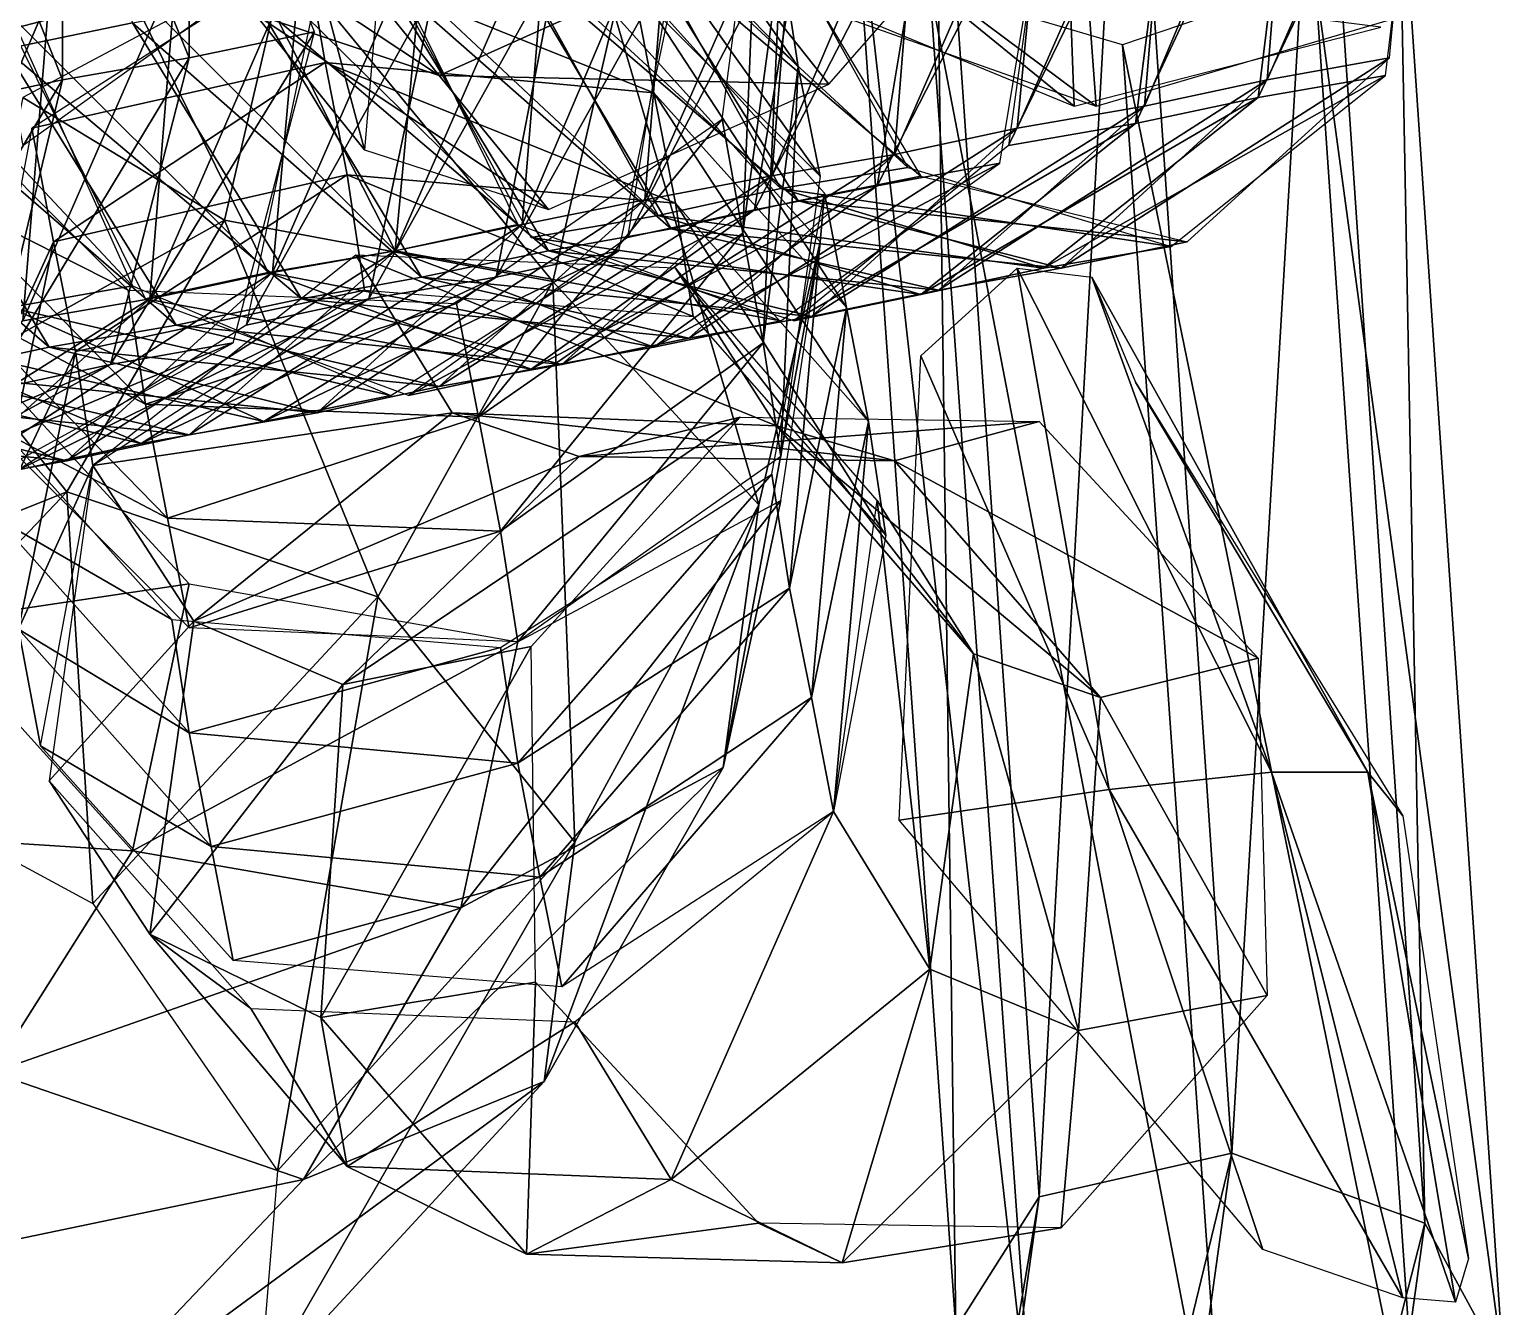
# Model space of a CAD drawing. Extents: x -6.8 to 6.8, y -29 to 29.
# Drawn here: x -1.316 to -0.475, y 25.085 to 25.814 of the extents above; entities that cross this region are included whole.
import ezdxf

# ---------------------------------------------------------------- set-up
doc = ezdxf.new("R2010")
doc.units = 0

msp = doc.modelspace()

# ---------------------------------------------------------------- linework, layer by layer
at = {"layer": 'flower_stems1', "color": 3}
for points in [[(-1.32995, 25.8023, -9.11993), (-1.38494, 25.97705, -9.25244), (-1.31243, 25.9898, -9.15991)], [(-1.25744, 25.81732, -9.02996), (-1.32995, 25.8023, -9.11993), (-1.31243, 25.9898, -9.15991)], [(-1.22497, 25.9873, -9.67492), (-1.29742, 25.97406, -9.76495), (-1.22497, 25.7973, -9.79516)], [(-1.22497, 25.9873, -9.67492), (-1.22497, 25.7973, -9.79516), (-1.15344, 25.81231, -9.70245)], [(-1.00494, 25.97705, -9.48242), (-0.87744, 25.79229, -9.48492), (-0.88745, 25.85729, -9.38995)], [(-1.00494, 25.97705, -9.48242), (-0.99493, 25.91229, -9.57995), (-0.87744, 25.79229, -9.48492)], [(-0.52246, 25.9848, -8.87994), (-0.60992, 25.78479, -8.93243), (-0.53997, 25.7973, -8.83996)], [(-0.52246, 25.9848, -8.87994), (-0.59497, 25.97155, -8.97241), (-0.60992, 25.78479, -8.93243)], [(-1.29742, 25.97406, -9.76495), (-1.36743, 25.96051, -9.85742), (-1.29742, 25.78479, -9.88494)], [(-1.29742, 25.97406, -9.76495), (-1.29742, 25.78479, -9.88494), (-1.22497, 25.7973, -9.79516)], [(-0.59497, 25.97155, -8.97241), (-0.67993, 25.76983, -9.02246), (-0.60992, 25.78479, -8.93243)], [(-0.59497, 25.97155, -8.97241), (-0.66418, 25.95733, -9.06494), (-0.67993, 25.76983, -9.02246)], [(-0.51995, 25.97332, -8.87994), (-0.61492, 25.77484, -8.92742), (-0.54241, 25.78729, -8.83496)], [(-0.51995, 25.97332, -8.87994), (-0.59246, 25.95733, -8.97241), (-0.61492, 25.77484, -8.92742)], [(-1.36743, 25.96051, -9.85742), (-1.36743, 25.76983, -9.97741), (-1.29742, 25.78479, -9.88494)], [(-0.66418, 25.95733, -9.06494), (-0.75244, 25.75732, -9.11492), (-0.67993, 25.76983, -9.02246)], [(-0.66418, 25.95733, -9.06494), (-0.73492, 25.94232, -9.15496), (-0.75244, 25.75732, -9.11492)], [(-0.59246, 25.95733, -8.97241), (-0.68493, 25.75982, -9.01745), (-0.61492, 25.77484, -8.92742)], [(-0.59246, 25.95733, -8.97241), (-0.66143, 25.94482, -9.06518), (-0.68493, 25.75982, -9.01745)], [(-0.66143, 25.94482, -9.06518), (-0.75744, 25.74731, -9.10992), (-0.68493, 25.75982, -9.01745)], [(-0.66143, 25.94482, -9.06518), (-0.73242, 25.9298, -9.15496), (-0.75744, 25.74731, -9.10992)], [(-1.12493, 25.74481, -8.98492), (-1.18743, 25.82232, -9.04644), (-1.17742, 25.94232, -8.89746)], [(-1.12493, 25.74481, -8.98492), (-1.17742, 25.94232, -8.89746), (-1.11492, 25.8648, -8.83746)], [(-0.73492, 25.94232, -9.15496), (-0.82244, 25.7423, -9.20745), (-0.75244, 25.75732, -9.11492)], [(-0.73492, 25.94232, -9.15496), (-0.80743, 25.9298, -9.24743), (-0.82244, 25.7423, -9.20745)], [(-0.80743, 25.9298, -9.24743), (-0.87744, 25.91479, -9.33746), (-0.89245, 25.73004, -9.29919)], [(-0.80743, 25.9298, -9.24743), (-0.89245, 25.73004, -9.29919), (-0.82244, 25.7423, -9.20745)], [(-1.34497, 25.87731, -9.45745), (-1.33245, 25.81231, -9.55517), (-1.18243, 25.91979, -9.60742)], [(-1.33245, 25.81231, -9.55517), (-1.16992, 25.85479, -9.70245), (-1.18243, 25.91979, -9.60742)], [(-0.73742, 25.9223, -9.16241), (-0.9212, 25.8598, -9.27496), (-0.85992, 25.78228, -9.21496)], [(-0.89996, 25.9223, -9.2937), (-0.90917, 25.69732, -9.28491), (-0.92095, 25.76232, -9.18994)], [(-0.89996, 25.9223, -9.2937), (-0.88745, 25.85729, -9.38995), (-0.90917, 25.69732, -9.28491)], [(-0.73242, 25.91979, -9.15496), (-0.83245, 25.7243, -9.19494), (-0.76245, 25.7373, -9.10491)], [(-0.73242, 25.91979, -9.15496), (-0.80242, 25.90484, -9.24743), (-0.83245, 25.7243, -9.19494)], [(-0.99493, 25.91229, -9.57995), (-0.86492, 25.72979, -9.58245), (-0.87744, 25.79229, -9.48492)], [(-0.99493, 25.91229, -9.57995), (-0.98242, 25.84729, -9.67492), (-0.86492, 25.72979, -9.58245)], [(-0.87744, 25.91479, -9.33746), (-0.94995, 25.90234, -9.42993), (-0.96496, 25.7163, -9.38995)], [(-0.87744, 25.91479, -9.33746), (-0.96496, 25.7163, -9.38995), (-0.89245, 25.73004, -9.29919)], [(-0.94995, 25.90234, -9.42993), (-1.01995, 25.88732, -9.52246), (-1.03497, 25.70233, -9.47991)], [(-0.94995, 25.90234, -9.42993), (-1.03497, 25.70233, -9.47991), (-0.96496, 25.7163, -9.38995)], [(-0.80242, 25.90484, -9.24743), (-0.90246, 25.71057, -9.28741), (-0.83245, 25.7243, -9.19494)], [(-0.80242, 25.90484, -9.24743), (-0.87243, 25.89233, -9.33746), (-0.90246, 25.71057, -9.28741)], [(-0.71997, 25.76983, -8.86492), (-0.72247, 25.83734, -8.95245), (-0.88244, 25.90234, -8.89245)], [(-0.71997, 25.76983, -8.86492), (-0.88244, 25.90234, -8.89245), (-0.87744, 25.83483, -8.80645)], [(-1.08245, 25.78729, -9.19995), (-1.25244, 25.89984, -9.10491), (-1.18743, 25.82232, -9.04644)], [(-1.08245, 25.78729, -9.19995), (-1.14495, 25.8648, -9.25994), (-1.25244, 25.89984, -9.10491)], [(-0.81494, 25.7348, -8.61743), (-0.97747, 25.88482, -8.66241), (-0.90472, 25.89733, -8.57244)], [(-0.70745, 25.76983, -8.86492), (-0.71246, 25.83734, -8.95245), (-0.87493, 25.89483, -8.89746)], [(-0.70745, 25.76983, -8.86492), (-0.87493, 25.89483, -8.89746), (-0.86993, 25.82733, -8.81195)], [(-1.01995, 25.88732, -9.52246), (-1.08996, 25.87481, -9.61242), (-1.10742, 25.68731, -9.57244)], [(-1.01995, 25.88732, -9.52246), (-1.10742, 25.68731, -9.57244), (-1.03497, 25.70233, -9.47991)], [(-0.88745, 25.72283, -8.70745), (-1.04742, 25.86981, -8.75494), (-0.97747, 25.88482, -8.66241)], [(-0.81494, 25.7348, -8.61743), (-0.88745, 25.72283, -8.70745), (-0.97747, 25.88482, -8.66241)], [(-0.87243, 25.89233, -9.33746), (-0.94494, 25.87731, -9.42993), (-0.97497, 25.69482, -9.37994)], [(-0.87243, 25.89233, -9.33746), (-0.97497, 25.69482, -9.37994), (-0.90246, 25.71057, -9.28741)], [(-0.80743, 25.72979, -8.62243), (-0.97497, 25.87231, -8.66241), (-0.90197, 25.88732, -8.57244)], [(-1.03747, 25.70233, -8.88494), (-1.19244, 25.85479, -8.93743), (-1.11993, 25.86981, -8.84497)], [(-1.08996, 25.87481, -9.61242), (-1.1607, 25.8598, -9.70495), (-1.17742, 25.6748, -9.66491)], [(-1.08996, 25.87481, -9.61242), (-1.17742, 25.6748, -9.66491), (-1.10742, 25.68731, -9.57244)], [(-0.95745, 25.70733, -8.80041), (-1.11743, 25.85729, -8.84497), (-1.04742, 25.86981, -8.75494)], [(-0.88745, 25.72283, -8.70745), (-0.95745, 25.70733, -8.80041), (-1.04742, 25.86981, -8.75494)], [(-0.87744, 25.71582, -8.71246), (-1.04492, 25.8598, -8.75494), (-0.97497, 25.87231, -8.66241)], [(-0.80743, 25.72979, -8.62243), (-0.87744, 25.71582, -8.71246), (-0.97497, 25.87231, -8.66241)], [(-1.1607, 25.8598, -9.70495), (-1.24743, 25.65979, -9.75494), (-1.17742, 25.6748, -9.66491)], [(-1.1607, 25.8598, -9.70495), (-1.23242, 25.84729, -9.79669), (-1.24743, 25.65979, -9.75494)], [(-0.9212, 25.8598, -9.27496), (-1.14495, 25.8648, -9.25994), (-1.08245, 25.78729, -9.19995)], [(-0.94995, 25.69982, -8.80596), (-1.11492, 25.84478, -8.84497), (-1.04492, 25.8598, -8.75494)], [(-0.85992, 25.78228, -9.21496), (-0.9212, 25.8598, -9.27496), (-1.08245, 25.78729, -9.19995)], [(-0.94244, 25.8648, -9.42993), (-1.01495, 25.85229, -9.51995), (-1.04992, 25.6723, -9.46496)], [(-0.94244, 25.8648, -9.42993), (-1.04992, 25.6723, -9.46496), (-0.97991, 25.68731, -9.37243)], [(-0.87744, 25.71582, -8.71246), (-0.94995, 25.69982, -8.80596), (-1.04492, 25.8598, -8.75494)], [(-1.33245, 25.81231, -9.55517), (-1.31994, 25.74731, -9.64996), (-1.16992, 25.85479, -9.70245)], [(-1.31994, 25.77484, -9.61492), (-1.20495, 25.70483, -9.89996), (-1.16992, 25.85479, -9.70245)], [(-1.31494, 25.75732, -9.65496), (-1.14746, 25.79479, -9.80194), (-1.1582, 25.85729, -9.70495)], [(-1.10742, 25.68731, -8.97741), (-1.26245, 25.84234, -9.02996), (-1.19244, 25.85479, -8.93743)], [(-1.16992, 25.85479, -9.70245), (-1.20495, 25.70483, -9.89996), (-1.01745, 25.66979, -9.90747)], [(-1.03747, 25.70233, -8.88494), (-1.10742, 25.68731, -8.97741), (-1.19244, 25.85479, -8.93743)], [(-1.16992, 25.85479, -9.70245), (-1.01745, 25.66979, -9.90747), (-0.98242, 25.82232, -9.70996)], [(-1.1582, 25.85729, -9.70495), (-0.95996, 25.77734, -9.76745), (-0.97247, 25.84234, -9.66992)], [(-1.1582, 25.85729, -9.70495), (-1.14746, 25.79479, -9.80194), (-0.95996, 25.77734, -9.76745)], [(-1.01495, 25.85229, -9.51995), (-1.08496, 25.83734, -9.61242), (-1.12243, 25.65979, -9.55718)], [(-1.01495, 25.85229, -9.51995), (-1.12243, 25.65979, -9.55718), (-1.04992, 25.6723, -9.46496)], [(-0.95745, 25.70733, -8.80041), (-1.02996, 25.69482, -8.88995), (-1.11743, 25.85729, -8.84497)], [(-0.88745, 25.85729, -9.38995), (-0.89746, 25.63482, -9.38244), (-0.90917, 25.69732, -9.28491)], [(-0.88745, 25.85729, -9.38995), (-0.87744, 25.79229, -9.48492), (-0.89746, 25.63482, -9.38244)], [(-1.17993, 25.6748, -9.06744), (-1.33245, 25.82733, -9.11993), (-1.26245, 25.84234, -9.02996)], [(-1.23242, 25.84729, -9.79669), (-1.31994, 25.64733, -9.84741), (-1.24743, 25.65979, -9.75494)], [(-1.23242, 25.84729, -9.79669), (-1.30493, 25.83233, -9.88745), (-1.31994, 25.64733, -9.84741)], [(-1.10742, 25.68731, -8.97741), (-1.17993, 25.6748, -9.06744), (-1.26245, 25.84234, -9.02996)], [(-1.01995, 25.68731, -8.89746), (-1.18743, 25.82983, -8.93743), (-1.11492, 25.84478, -8.84497)], [(-0.94995, 25.69982, -8.80596), (-1.01995, 25.68731, -8.89746), (-1.11492, 25.84478, -8.84497)], [(-0.97247, 25.84234, -9.66992), (-0.95996, 25.77734, -9.76745), (-0.84997, 25.65484, -9.67242)], [(-0.97247, 25.84234, -9.66992), (-0.84997, 25.65484, -9.67242), (-0.86242, 25.72009, -9.57495)], [(-1.25744, 25.66729, -9.15496), (-1.40496, 25.82482, -9.21246), (-1.33496, 25.83984, -9.11993)], [(-1.08496, 25.83734, -9.61242), (-1.15447, 25.82482, -9.70245), (-1.19244, 25.64483, -9.64746)], [(-1.08496, 25.83734, -9.61242), (-1.19244, 25.64483, -9.64746), (-1.12243, 25.65979, -9.55718)], [(-0.54492, 25.81481, -8.83996), (-0.72247, 25.83734, -8.95245), (-0.71997, 25.76983, -8.86492)], [(-0.53747, 25.81982, -8.83496), (-0.71246, 25.83734, -8.95245), (-0.70745, 25.76983, -8.86492)], [(-1.30493, 25.83233, -9.88745), (-1.38995, 25.63232, -9.93743), (-1.31994, 25.64733, -9.84741)], [(-1.30493, 25.83233, -9.88745), (-1.37493, 25.81982, -9.97741), (-1.38995, 25.63232, -9.93743)], [(-1.17993, 25.6748, -9.06744), (-1.24993, 25.65979, -9.15991), (-1.33245, 25.82733, -9.11993)], [(-1.09246, 25.6723, -8.98742), (-1.25744, 25.81732, -9.02996), (-1.18743, 25.82983, -8.93743)], [(-1.01995, 25.68731, -8.89746), (-1.09246, 25.6723, -8.98742), (-1.18743, 25.82983, -8.93743)], [(-1.25744, 25.66729, -9.15496), (-1.32745, 25.65484, -9.24743), (-1.40496, 25.82482, -9.21246)], [(-1.16094, 25.65979, -9.07995), (-1.32995, 25.8023, -9.11993), (-1.25744, 25.81732, -9.02996)], [(-1.09246, 25.6723, -8.98742), (-1.16094, 25.65979, -9.07995), (-1.25744, 25.81732, -9.02996)], [(-1.01995, 25.71081, -9.13995), (-1.18743, 25.82232, -9.04644), (-1.12493, 25.74481, -8.98492)], [(-1.01995, 25.71081, -9.13995), (-1.08245, 25.78729, -9.19995), (-1.18743, 25.82232, -9.04644)], [(-0.98242, 25.82232, -9.70996), (-1.01745, 25.66979, -9.90747), (-0.89996, 25.54229, -9.82745)], [(-0.98242, 25.82232, -9.70996), (-0.89996, 25.54229, -9.82745), (-0.86492, 25.69232, -9.63244)], [(-1.15344, 25.81231, -9.70245), (-1.22497, 25.7973, -9.79516), (-1.26995, 25.62231, -9.73242)], [(-1.15344, 25.81231, -9.70245), (-1.26995, 25.62231, -9.73242), (-1.19995, 25.63482, -9.64245)], [(-1.23242, 25.64483, -9.16992), (-1.39996, 25.78979, -9.21246), (-1.32995, 25.8023, -9.11993)], [(-1.16094, 25.65979, -9.07995), (-1.23242, 25.64483, -9.16992), (-1.32995, 25.8023, -9.11993)], [(-1.22497, 25.7973, -9.79516), (-1.33996, 25.60729, -9.82495), (-1.26995, 25.62231, -9.73242)], [(-1.22497, 25.7973, -9.79516), (-1.29742, 25.78479, -9.88494), (-1.33996, 25.60729, -9.82495)], [(-1.31494, 25.75732, -9.65496), (-1.30242, 25.69232, -9.75244), (-1.14746, 25.79479, -9.80194)], [(-1.30242, 25.69232, -9.75244), (-1.13494, 25.73059, -9.89746), (-1.14746, 25.79479, -9.80194)], [(-1.14746, 25.79479, -9.80194), (-0.94744, 25.71453, -9.86492), (-0.95996, 25.77734, -9.76745)], [(-1.14746, 25.79479, -9.80194), (-1.13494, 25.73059, -9.89746), (-0.94744, 25.71453, -9.86492)], [(-0.87744, 25.79229, -9.48492), (-0.88745, 25.56982, -9.47741), (-0.89746, 25.63482, -9.38244)], [(-0.87744, 25.79229, -9.48492), (-0.86492, 25.72979, -9.58245), (-0.88745, 25.56982, -9.47741)], [(-0.53997, 25.7973, -8.83996), (-0.60992, 25.78479, -8.93243), (-0.72747, 25.6773, -8.82495)], [(-0.53997, 25.7973, -8.83996), (-0.72747, 25.6773, -8.82495), (-0.65545, 25.69232, -8.73242)], [(-1.30493, 25.63232, -9.26245), (-1.46997, 25.77484, -9.30444), (-1.39996, 25.78979, -9.21246)], [(-1.29742, 25.78479, -9.88494), (-1.41094, 25.59478, -9.91491), (-1.33996, 25.60729, -9.82495)], [(-1.29742, 25.78479, -9.88494), (-1.36743, 25.76983, -9.97741), (-1.41094, 25.59478, -9.91491)], [(-1.23242, 25.64483, -9.16992), (-1.30493, 25.63232, -9.26245), (-1.39996, 25.78979, -9.21246)], [(-0.85992, 25.78228, -9.21496), (-1.08245, 25.78729, -9.19995), (-1.01995, 25.71081, -9.13995)], [(-0.60992, 25.78479, -8.93243), (-0.79742, 25.66479, -8.91741), (-0.72747, 25.6773, -8.82495)], [(-0.60992, 25.78479, -8.93243), (-0.67993, 25.76983, -9.02246), (-0.79742, 25.66479, -8.91741)], [(-0.54241, 25.78729, -8.83496), (-0.61492, 25.77484, -8.92742), (-0.73742, 25.6773, -8.81744)], [(-0.54241, 25.78729, -8.83496), (-0.73742, 25.6773, -8.81744), (-0.66467, 25.68981, -8.72491)], [(-1.25994, 25.66479, -9.16491), (-1.36743, 25.71929, -9.35491), (-1.37744, 25.78228, -9.25744)], [(-0.95996, 25.77734, -9.76745), (-0.83746, 25.58984, -9.76745), (-0.84997, 25.65484, -9.67242)], [(-0.95996, 25.77734, -9.76745), (-0.94744, 25.71453, -9.86492), (-0.83746, 25.58984, -9.76745)], [(-1.30493, 25.63232, -9.26245), (-1.37493, 25.6173, -9.35491), (-1.46997, 25.77484, -9.30444)], [(-1.31994, 25.77484, -9.61492), (-1.35247, 25.62231, -9.81268), (-1.20495, 25.70483, -9.89996)], [(-0.67993, 25.76983, -9.02246), (-0.86993, 25.64984, -9.00744), (-0.79742, 25.66479, -8.91741)], [(-0.67993, 25.76983, -9.02246), (-0.75244, 25.75732, -9.11492), (-0.86993, 25.64984, -9.00744)], [(-0.61492, 25.77484, -8.92742), (-0.80743, 25.66229, -8.90991), (-0.73742, 25.6773, -8.81744)], [(-0.61492, 25.77484, -8.92742), (-0.68493, 25.75982, -9.01745), (-0.80743, 25.66229, -8.90991)], [(-0.92095, 25.76232, -9.18994), (-1.05993, 25.59234, -9.23242), (-1.07244, 25.65728, -9.13494)], [(-0.92095, 25.76232, -9.18994), (-0.90917, 25.69732, -9.28491), (-1.05993, 25.59234, -9.23242)], [(-0.68493, 25.75982, -9.01745), (-0.87994, 25.64733, -8.99993), (-0.80743, 25.66229, -8.90991)], [(-0.68493, 25.75982, -9.01745), (-0.75744, 25.74731, -9.10992), (-0.87994, 25.64733, -8.99993)], [(-1.34497, 25.59979, -9.55493), (-1.30242, 25.69232, -9.75244), (-1.31494, 25.75732, -9.65496)], [(-0.75244, 25.75732, -9.11492), (-0.93994, 25.63732, -9.09991), (-0.86993, 25.64984, -9.00744)], [(-0.75244, 25.75732, -9.11492), (-0.82244, 25.7423, -9.20745), (-0.93994, 25.63732, -9.09991)], [(-0.82244, 25.7423, -9.20745), (-1.01245, 25.62231, -9.18994), (-0.93994, 25.63732, -9.09991)], [(-0.82244, 25.7423, -9.20745), (-0.89245, 25.73004, -9.29919), (-1.01245, 25.62231, -9.18994)], [(-0.76245, 25.7373, -9.10491), (-0.95996, 25.63232, -9.08496), (-0.88745, 25.64733, -8.99243)], [(-0.76245, 25.7373, -9.10491), (-0.83245, 25.7243, -9.19494), (-0.95996, 25.63232, -9.08496)], [(-0.66467, 25.68981, -8.72491), (-0.88745, 25.72283, -8.70745), (-0.81494, 25.7348, -8.61743)], [(-1.30242, 25.69232, -9.75244), (-1.28997, 25.62982, -9.84991), (-1.13494, 25.73059, -9.89746)], [(-1.28997, 25.62982, -9.84991), (-1.12493, 25.66479, -9.99243), (-1.13494, 25.73059, -9.89746)], [(-1.13494, 25.73059, -9.89746), (-0.93743, 25.64984, -9.95996), (-0.94744, 25.71453, -9.86492)], [(-1.13494, 25.73059, -9.89746), (-1.12493, 25.66479, -9.99243), (-0.93743, 25.64984, -9.95996)], [(-0.89245, 25.73004, -9.29919), (-0.96496, 25.7163, -9.38995), (-1.08245, 25.6098, -9.28247)], [(-0.89245, 25.73004, -9.29919), (-1.08245, 25.6098, -9.28247), (-1.01245, 25.62231, -9.18994)], [(-0.65545, 25.69232, -8.73242), (-0.87744, 25.71582, -8.71246), (-0.80743, 25.72979, -8.62243)], [(-1.24993, 25.59979, -9.25994), (-1.35491, 25.65484, -9.44995), (-1.36743, 25.71929, -9.35491)], [(-1.25994, 25.66479, -9.16491), (-1.24993, 25.59979, -9.25994), (-1.36743, 25.71929, -9.35491)], [(-0.96496, 25.7163, -9.38995), (-1.03497, 25.70233, -9.47991), (-1.15197, 25.59478, -9.37493)], [(-0.96496, 25.7163, -9.38995), (-1.15197, 25.59478, -9.37493), (-1.08245, 25.6098, -9.28247)], [(-0.83245, 25.7243, -9.19494), (-1.02996, 25.61981, -9.17492), (-0.95996, 25.63232, -9.08496)], [(-0.83245, 25.7243, -9.19494), (-0.90246, 25.71057, -9.28741), (-1.02996, 25.61981, -9.17492)], [(-0.73742, 25.6773, -8.81744), (-0.95745, 25.70733, -8.80041), (-0.88745, 25.72283, -8.70745)], [(-0.86242, 25.72009, -9.57495), (-0.88244, 25.49481, -9.56994), (-0.89245, 25.55981, -9.47241)], [(-0.66467, 25.68981, -8.72491), (-0.73742, 25.6773, -8.81744), (-0.88745, 25.72283, -8.70745)], [(-0.86242, 25.72009, -9.57495), (-0.84997, 25.65484, -9.67242), (-0.88244, 25.49481, -9.56994)], [(-0.90246, 25.71057, -9.28741), (-1.09997, 25.60479, -9.26745), (-1.02996, 25.61981, -9.17492)], [(-0.90246, 25.71057, -9.28741), (-0.97497, 25.69482, -9.37994), (-1.09997, 25.60479, -9.26745)], [(-0.72747, 25.6773, -8.82495), (-0.94995, 25.69982, -8.80596), (-0.87744, 25.71582, -8.71246)], [(-0.94744, 25.71453, -9.86492), (-0.82745, 25.52484, -9.86492), (-0.83746, 25.58984, -9.76745)], [(-0.94744, 25.71453, -9.86492), (-0.93743, 25.64984, -9.95996), (-0.82745, 25.52484, -9.86492)], [(-0.65545, 25.69232, -8.73242), (-0.72747, 25.6773, -8.82495), (-0.87744, 25.71582, -8.71246)], [(-1.35247, 25.62231, -9.81268), (-1.29492, 25.5498, -10.07495), (-1.20495, 25.70483, -9.89996)], [(-1.20495, 25.70483, -9.89996), (-1.29492, 25.5498, -10.07495), (-1.11743, 25.4898, -10.11242)], [(-1.03497, 25.70233, -9.47991), (-1.22497, 25.58233, -9.46496), (-1.15197, 25.59478, -9.37493)], [(-1.03497, 25.70233, -9.47991), (-1.10742, 25.68731, -9.57244), (-1.22497, 25.58233, -9.46496)], [(-1.20495, 25.70483, -9.89996), (-1.11743, 25.4898, -10.11242), (-1.01745, 25.66979, -9.90747)], [(-0.88745, 25.64733, -8.99243), (-1.10742, 25.68731, -8.97741), (-1.03747, 25.70233, -8.88494)], [(-0.80743, 25.66229, -8.90991), (-1.02996, 25.69482, -8.88995), (-0.95745, 25.70733, -8.80041)], [(-0.79742, 25.66479, -8.91741), (-1.01995, 25.68731, -8.89746), (-0.94995, 25.69982, -8.80596)], [(-0.73742, 25.6773, -8.81744), (-0.80743, 25.66229, -8.90991), (-0.95745, 25.70733, -8.80041)], [(-0.72747, 25.6773, -8.82495), (-0.79742, 25.66479, -8.91741), (-0.94995, 25.69982, -8.80596)], [(-1.34497, 25.59979, -9.55493), (-1.33496, 25.53479, -9.64996), (-1.30242, 25.69232, -9.75244)], [(-1.33496, 25.53479, -9.64996), (-1.28997, 25.62982, -9.84991), (-1.30242, 25.69232, -9.75244)], [(-0.90917, 25.69732, -9.28491), (-1.04742, 25.52734, -9.32745), (-1.05993, 25.59234, -9.23242)], [(-0.90917, 25.69732, -9.28491), (-0.89746, 25.63482, -9.38244), (-1.04742, 25.52734, -9.32745)], [(-0.80743, 25.66229, -8.90991), (-0.87994, 25.64733, -8.99993), (-1.02996, 25.69482, -8.88995)], [(-0.86492, 25.69232, -9.63244), (-0.89996, 25.54229, -9.82745), (-0.92022, 25.39233, -9.70996)], [(-0.86492, 25.69232, -9.63244), (-0.92022, 25.39233, -9.70996), (-0.88745, 25.54479, -9.51245)], [(-1.10742, 25.68731, -9.57244), (-1.29492, 25.56732, -9.55792), (-1.22497, 25.58233, -9.46496)], [(-1.10742, 25.68731, -9.57244), (-1.17742, 25.6748, -9.66491), (-1.29492, 25.56732, -9.55792)], [(-1.27996, 25.56481, -9.94494), (-1.07495, 25.59478, -10.18243), (-1.12994, 25.68481, -9.95495)], [(-0.97991, 25.68731, -9.37243), (-1.04992, 25.6723, -9.46496), (-1.18243, 25.58984, -9.34991)], [(-0.97991, 25.68731, -9.37243), (-1.18243, 25.58984, -9.34991), (-1.10992, 25.60479, -9.25994)], [(-0.95996, 25.63232, -9.08496), (-1.17993, 25.6748, -9.06744), (-1.10742, 25.68731, -8.97741)], [(-1.12994, 25.68481, -9.95495), (-0.88995, 25.58734, -10.13244), (-0.94744, 25.6773, -9.90747)], [(-1.12994, 25.68481, -9.95495), (-1.07495, 25.59478, -10.18243), (-0.88995, 25.58734, -10.13244)], [(-0.88745, 25.64733, -8.99243), (-0.95996, 25.63232, -9.08496), (-1.10742, 25.68731, -8.97741)], [(-0.86993, 25.64984, -9.00744), (-1.09246, 25.6723, -8.98742), (-1.01995, 25.68731, -8.89746)], [(-0.79742, 25.66479, -8.91741), (-0.86993, 25.64984, -9.00744), (-1.01995, 25.68731, -8.89746)], [(-1.17742, 25.6748, -9.66491), (-1.24743, 25.65979, -9.75494), (-1.36492, 25.5548, -9.64746)], [(-1.17742, 25.6748, -9.66491), (-1.36492, 25.5548, -9.64746), (-1.29492, 25.56732, -9.55792)], [(-1.02996, 25.61981, -9.17492), (-1.24993, 25.65979, -9.15991), (-1.17993, 25.6748, -9.06744)], [(-0.95996, 25.63232, -9.08496), (-1.02996, 25.61981, -9.17492), (-1.17993, 25.6748, -9.06744)], [(-0.94744, 25.6773, -9.90747), (-0.77746, 25.45733, -10.05395), (-0.83245, 25.54479, -9.82745)], [(-0.94744, 25.6773, -9.90747), (-0.88995, 25.58734, -10.13244), (-0.77746, 25.45733, -10.05395)], [(-1.10992, 25.60479, -9.25994), (-1.32745, 25.65484, -9.24743), (-1.25744, 25.66729, -9.15496)], [(-1.04992, 25.6723, -9.46496), (-1.12243, 25.65979, -9.55718), (-1.25244, 25.57733, -9.44244)], [(-1.04992, 25.6723, -9.46496), (-1.25244, 25.57733, -9.44244), (-1.18243, 25.58984, -9.34991)], [(-0.93994, 25.63732, -9.09991), (-1.16094, 25.65979, -9.07995), (-1.09246, 25.6723, -8.98742)], [(-1.01745, 25.66979, -9.90747), (-1.11743, 25.4898, -10.11242), (-1.00494, 25.34979, -10.04846)], [(-0.86993, 25.64984, -9.00744), (-0.93994, 25.63732, -9.09991), (-1.09246, 25.6723, -8.98742)], [(-1.01745, 25.66979, -9.90747), (-1.00494, 25.34979, -10.04846), (-0.89996, 25.54229, -9.82745)], [(-1.24743, 25.65979, -9.75494), (-1.43743, 25.53979, -9.73992), (-1.36492, 25.5548, -9.64746)], [(-1.24743, 25.65979, -9.75494), (-1.31994, 25.64733, -9.84741), (-1.43743, 25.53979, -9.73992)], [(-1.12243, 25.65979, -9.55718), (-1.19244, 25.64483, -9.64746), (-1.32244, 25.56231, -9.53491)], [(-1.12243, 25.65979, -9.55718), (-1.32244, 25.56231, -9.53491), (-1.25244, 25.57733, -9.44244)], [(-1.28997, 25.62982, -9.84991), (-1.27996, 25.56481, -9.94494), (-1.12493, 25.66479, -9.99243)], [(-1.07244, 25.65728, -9.13494), (-1.24993, 25.59979, -9.25994), (-1.25994, 25.66479, -9.16491)], [(-1.02996, 25.61981, -9.17492), (-1.09997, 25.60479, -9.26745), (-1.24993, 25.65979, -9.15991)], [(-1.07244, 25.65728, -9.13494), (-1.05993, 25.59234, -9.23242), (-1.24993, 25.59979, -9.25994)], [(-1.01245, 25.62231, -9.18994), (-1.23242, 25.64483, -9.16992), (-1.16094, 25.65979, -9.07995)], [(-0.93994, 25.63732, -9.09991), (-1.01245, 25.62231, -9.18994), (-1.16094, 25.65979, -9.07995)], [(-1.18243, 25.58984, -9.34991), (-1.39996, 25.63983, -9.33746), (-1.32745, 25.65484, -9.24743)], [(-1.24993, 25.59979, -9.25994), (-1.23742, 25.53479, -9.35742), (-1.35491, 25.65484, -9.44995)], [(-1.23742, 25.53479, -9.35742), (-1.34246, 25.58984, -9.54791), (-1.35491, 25.65484, -9.44995)], [(-1.10992, 25.60479, -9.25994), (-1.18243, 25.58984, -9.34991), (-1.32745, 25.65484, -9.24743)], [(-0.84997, 25.65484, -9.67242), (-0.86993, 25.43231, -9.66491), (-0.88244, 25.49481, -9.56994)], [(-0.84997, 25.65484, -9.67242), (-0.83746, 25.58984, -9.76745), (-0.86993, 25.43231, -9.66491)], [(-1.08245, 25.6098, -9.28247), (-1.30493, 25.63232, -9.26245), (-1.23242, 25.64483, -9.16992)], [(-1.01245, 25.62231, -9.18994), (-1.08245, 25.6098, -9.28247), (-1.23242, 25.64483, -9.16992)], [(-1.25244, 25.57733, -9.44244), (-1.46997, 25.62731, -9.42993), (-1.39996, 25.63983, -9.33746)], [(-1.19995, 25.63482, -9.64245), (-1.26995, 25.62231, -9.73242), (-1.40295, 25.5498, -9.61743)], [(-1.19995, 25.63482, -9.64245), (-1.40295, 25.5498, -9.61743), (-1.33245, 25.56231, -9.52746)], [(-1.18243, 25.58984, -9.34991), (-1.25244, 25.57733, -9.44244), (-1.39996, 25.63983, -9.33746)], [(-1.15197, 25.59478, -9.37493), (-1.37493, 25.6173, -9.35491), (-1.30493, 25.63232, -9.26245)], [(-1.08245, 25.6098, -9.28247), (-1.15197, 25.59478, -9.37493), (-1.30493, 25.63232, -9.26245)], [(-0.89746, 25.63482, -9.38244), (-1.03747, 25.46405, -9.42492), (-1.04742, 25.52734, -9.32745)], [(-0.89746, 25.63482, -9.38244), (-0.88745, 25.56982, -9.47741), (-1.03747, 25.46405, -9.42492)], [(-1.25244, 25.57733, -9.44244), (-1.32244, 25.56231, -9.53491), (-1.46997, 25.62731, -9.42993)], [(-1.22497, 25.49731, -9.41741), (-1.37493, 25.47503, -9.69244), (-1.34246, 25.62481, -9.49743)], [(-1.33496, 25.53479, -9.64996), (-1.32244, 25.47131, -9.74743), (-1.28997, 25.62982, -9.84991)], [(-1.32244, 25.47131, -9.74743), (-1.27996, 25.56481, -9.94494), (-1.28997, 25.62982, -9.84991)], [(-1.26995, 25.62231, -9.73242), (-1.47497, 25.53479, -9.70996), (-1.40295, 25.5498, -9.61743)], [(-1.26995, 25.62231, -9.73242), (-1.33996, 25.60729, -9.82495), (-1.47497, 25.53479, -9.70996)], [(-1.22497, 25.58233, -9.46496), (-1.44494, 25.60479, -9.44494), (-1.37493, 25.6173, -9.35491)], [(-1.35247, 25.62231, -9.81268), (-1.43243, 25.49481, -9.95245), (-1.29492, 25.5498, -10.07495)], [(-1.15197, 25.59478, -9.37493), (-1.22497, 25.58233, -9.46496), (-1.37493, 25.6173, -9.35491)], [(-1.29492, 25.56732, -9.55792), (-1.51745, 25.58984, -9.53741), (-1.44494, 25.60479, -9.44494)], [(-1.22497, 25.58233, -9.46496), (-1.29492, 25.56732, -9.55792), (-1.44494, 25.60479, -9.44494)], [(-1.23492, 25.4768, -9.45745), (-1.33496, 25.53479, -9.64996), (-1.34497, 25.59979, -9.55493)], [(-1.05993, 25.59234, -9.23242), (-1.23742, 25.53479, -9.35742), (-1.24993, 25.59979, -9.25994)], [(-1.27996, 25.56481, -9.94494), (-1.22247, 25.47583, -10.17242), (-1.07495, 25.59478, -10.18243)], [(-1.05993, 25.59234, -9.23242), (-1.04742, 25.52734, -9.32745), (-1.23742, 25.53479, -9.35742)], [(-1.22247, 25.47583, -10.17242), (-1.00244, 25.56982, -10.37493), (-1.07495, 25.59478, -10.18243)], [(-1.13745, 25.43981, -10.40496), (-0.9107, 25.59234, -10.56066), (-1.00244, 25.56982, -10.37493)], [(-1.13745, 25.43981, -10.40496), (-1.02996, 25.46148, -10.62744), (-0.9107, 25.59234, -10.56066)], [(-1.07495, 25.59478, -10.18243), (-0.82244, 25.56732, -10.31018), (-0.88995, 25.58734, -10.13244)], [(-1.07495, 25.59478, -10.18243), (-1.00244, 25.56982, -10.37493), (-0.82244, 25.56732, -10.31018)], [(-1.00244, 25.56982, -10.37493), (-0.9107, 25.59234, -10.56066), (-0.73992, 25.58984, -10.47741)], [(-1.29492, 25.56732, -9.55792), (-1.36492, 25.5548, -9.64746), (-1.51745, 25.58984, -9.53741)], [(-1.23742, 25.53479, -9.35742), (-1.22497, 25.47204, -9.45245), (-1.34246, 25.58984, -9.54791)], [(-1.00244, 25.56982, -10.37493), (-0.73992, 25.58984, -10.47741), (-0.82244, 25.56732, -10.31018)], [(-0.88995, 25.58734, -10.13244), (-0.82244, 25.56732, -10.31018), (-0.70495, 25.43231, -10.24493)], [(-0.88995, 25.58734, -10.13244), (-0.70495, 25.43231, -10.24493), (-0.77746, 25.45733, -10.05395)], [(-0.83746, 25.58984, -9.76745), (-0.85742, 25.3673, -9.76245), (-0.86993, 25.43231, -9.66491)], [(-0.83746, 25.58984, -9.76745), (-0.82745, 25.52484, -9.86492), (-0.85742, 25.3673, -9.76245)], [(-0.82244, 25.56732, -10.31018), (-0.73992, 25.58984, -10.47741), (-0.61492, 25.45483, -10.42993)], [(-1.32244, 25.47131, -9.74743), (-1.30993, 25.40484, -9.84246), (-1.27996, 25.56481, -9.94494)], [(-1.30493, 25.38482, -9.87994), (-1.22247, 25.47583, -10.17242), (-1.27996, 25.56481, -9.94494)], [(-1.22247, 25.47583, -10.17242), (-1.13745, 25.43981, -10.40496), (-1.00244, 25.56982, -10.37493)], [(-0.82244, 25.56732, -10.31018), (-0.61492, 25.45483, -10.42993), (-0.70495, 25.43231, -10.24493)], [(-0.89245, 25.55981, -9.47241), (-1.03747, 25.39483, -9.51995), (-1.04742, 25.46087, -9.42492)], [(-0.89245, 25.55981, -9.47241), (-0.88244, 25.49481, -9.56994), (-1.03747, 25.39483, -9.51995)], [(-1.29492, 25.5498, -10.07495), (-1.43743, 25.39984, -10.21496), (-1.27996, 25.31481, -10.28247)], [(-1.43243, 25.49481, -9.95245), (-1.43743, 25.39984, -10.21496), (-1.29492, 25.5498, -10.07495)], [(-1.29492, 25.5498, -10.07495), (-1.27996, 25.31481, -10.28247), (-1.11743, 25.4898, -10.11242)], [(-0.88745, 25.54479, -9.51245), (-1.06994, 25.31231, -9.62243), (-1.03747, 25.46405, -9.42492)], [(-0.88745, 25.54479, -9.51245), (-0.92022, 25.39233, -9.70996), (-1.06994, 25.31231, -9.62243)], [(-0.89996, 25.54229, -9.82745), (-1.02246, 25.21331, -9.91491), (-0.92022, 25.39233, -9.70996)], [(-0.89996, 25.54229, -9.82745), (-1.00494, 25.34979, -10.04846), (-1.02246, 25.21331, -9.91491)], [(-0.83245, 25.54479, -9.82745), (-0.80242, 25.27734, -9.98742), (-0.85742, 25.3673, -9.76245)], [(-0.83245, 25.54479, -9.82745), (-0.77746, 25.45733, -10.05395), (-0.80242, 25.27734, -9.98742)], [(-1.23492, 25.4768, -9.45745), (-1.22497, 25.41229, -9.55541), (-1.33496, 25.53479, -9.64996)], [(-1.22497, 25.41229, -9.55541), (-1.32244, 25.47131, -9.74743), (-1.33496, 25.53479, -9.64996)], [(-1.04742, 25.52734, -9.32745), (-1.22497, 25.47204, -9.45245), (-1.23742, 25.53479, -9.35742)], [(-1.04742, 25.52734, -9.32745), (-1.03747, 25.46405, -9.42492), (-1.22497, 25.47204, -9.45245)], [(-1.22497, 25.49731, -9.41741), (-1.25744, 25.34478, -9.61492), (-1.37493, 25.47503, -9.69244)], [(-1.11743, 25.4898, -10.11242), (-1.27996, 25.31481, -10.28247), (-1.17468, 25.16229, -10.22741)], [(-1.03747, 25.46405, -9.42492), (-1.25744, 25.34478, -9.61492), (-1.22497, 25.49731, -9.41741)], [(-1.11743, 25.4898, -10.11242), (-1.17468, 25.16229, -10.22741), (-1.00494, 25.34979, -10.04846)], [(-0.88244, 25.49481, -9.56994), (-1.02496, 25.32983, -9.61743), (-1.03747, 25.39483, -9.51995)], [(-0.88244, 25.49481, -9.56994), (-0.86993, 25.43231, -9.66491), (-1.02496, 25.32983, -9.61743)], [(-1.25744, 25.34478, -9.61492), (-1.44995, 25.35729, -9.82244), (-1.37493, 25.47503, -9.69244)], [(-1.30493, 25.38482, -9.87994), (-1.24743, 25.2973, -10.10742), (-1.22247, 25.47583, -10.17242)], [(-1.24743, 25.2973, -10.10742), (-1.13745, 25.43981, -10.40496), (-1.22247, 25.47583, -10.17242)], [(-1.04742, 25.46087, -9.42492), (-1.22497, 25.41229, -9.55541), (-1.23492, 25.4768, -9.45745)], [(-1.21246, 25.34729, -9.64996), (-1.30993, 25.40484, -9.84246), (-1.32244, 25.47131, -9.74743)], [(-1.22497, 25.41229, -9.55541), (-1.21246, 25.34729, -9.64996), (-1.32244, 25.47131, -9.74743)], [(-1.03747, 25.46405, -9.42492), (-1.06994, 25.31231, -9.62243), (-1.25744, 25.34478, -9.61492)], [(-1.04742, 25.46087, -9.42492), (-1.03747, 25.39483, -9.51995), (-1.22497, 25.41229, -9.55541)], [(-1.14996, 25.24981, -10.37994), (-1.02996, 25.46148, -10.62744), (-1.13745, 25.43981, -10.40496)], [(-1.14996, 25.24981, -10.37994), (-1.02746, 25.26983, -10.64495), (-1.02996, 25.46148, -10.62744)], [(-0.77746, 25.45733, -10.05395), (-0.71746, 25.2423, -10.21997), (-0.80242, 25.27734, -9.98742)], [(-0.77746, 25.45733, -10.05395), (-0.70495, 25.43231, -10.24493), (-0.71746, 25.2423, -10.21997)], [(-0.70495, 25.43231, -10.24493), (-0.61492, 25.45483, -10.42993), (-0.60992, 25.26232, -10.44494)], [(-1.24743, 25.2973, -10.10742), (-1.14996, 25.24981, -10.37994), (-1.13745, 25.43981, -10.40496)], [(-0.86993, 25.43231, -9.66491), (-1.01245, 25.26733, -9.71246), (-1.02496, 25.32983, -9.61743)], [(-0.86993, 25.43231, -9.66491), (-0.85742, 25.3673, -9.76245), (-1.01245, 25.26733, -9.71246)], [(-0.70495, 25.43231, -10.24493), (-0.60992, 25.26232, -10.44494), (-0.71746, 25.2423, -10.21997)], [(-1.03747, 25.39483, -9.51995), (-1.21246, 25.34729, -9.64996), (-1.22497, 25.41229, -9.55541)], [(-1.21246, 25.34729, -9.64996), (-1.19995, 25.28228, -9.74743), (-1.30993, 25.40484, -9.84246)], [(-1.03747, 25.39483, -9.51995), (-1.02496, 25.32983, -9.61743), (-1.21246, 25.34729, -9.64996)], [(-0.92022, 25.39233, -9.70996), (-1.15972, 25.15728, -9.79644), (-1.06994, 25.31231, -9.62243)], [(-0.92022, 25.39233, -9.70996), (-1.02246, 25.21331, -9.91491), (-1.15972, 25.15728, -9.79644)], [(-1.18994, 25.25482, -9.80169), (-1.24743, 25.2973, -10.10742), (-1.30493, 25.38482, -9.87994)], [(-0.85742, 25.3673, -9.76245), (-0.94995, 25.15728, -9.97741), (-1.00494, 25.24731, -9.75244)], [(-0.85742, 25.3673, -9.76245), (-0.80242, 25.27734, -9.98742), (-0.94995, 25.15728, -9.97741)], [(-1.25744, 25.34478, -9.61492), (-1.33746, 25.21832, -9.75744), (-1.44995, 25.35729, -9.82244)], [(-1.02496, 25.32983, -9.61743), (-1.19995, 25.28228, -9.74743), (-1.21246, 25.34729, -9.64996)], [(-1.00494, 25.34979, -10.04846), (-1.18493, 25.03729, -10.08496), (-1.02246, 25.21331, -9.91491)], [(-1.00494, 25.34979, -10.04846), (-1.17468, 25.16229, -10.22741), (-1.18493, 25.03729, -10.08496)], [(-1.06994, 25.31231, -9.62243), (-1.33746, 25.21832, -9.75744), (-1.25744, 25.34478, -9.61492)], [(-1.02496, 25.32983, -9.61743), (-1.01245, 25.26733, -9.71246), (-1.19995, 25.28228, -9.74743)], [(-1.06994, 25.31231, -9.62243), (-1.15972, 25.15728, -9.79644), (-1.33746, 25.21832, -9.75744)], [(-1.13494, 25.16479, -10.02746), (-1.14996, 25.24981, -10.37994), (-1.24743, 25.2973, -10.10742)], [(-1.18994, 25.25482, -9.80169), (-1.13494, 25.16479, -10.02746), (-1.24743, 25.2973, -10.10742)], [(-0.80242, 25.27734, -9.98742), (-0.85247, 25.1098, -10.24993), (-0.94995, 25.15728, -9.97741)], [(-0.80242, 25.27734, -9.98742), (-0.71746, 25.2423, -10.21997), (-0.85247, 25.1098, -10.24993)], [(-1.03247, 25.1148, -10.31719), (-1.02746, 25.26983, -10.64495), (-1.14996, 25.24981, -10.37994)], [(-1.03247, 25.1148, -10.31719), (-0.9002, 25.13232, -10.59741), (-1.02746, 25.26983, -10.64495)], [(-0.71746, 25.2423, -10.21997), (-0.60992, 25.26232, -10.44494), (-0.72747, 25.12982, -10.51495)], [(-1.00494, 25.24731, -9.75244), (-1.13494, 25.16479, -10.02746), (-1.18994, 25.25482, -9.80169)], [(-1.13494, 25.16479, -10.02746), (-1.03247, 25.1148, -10.31719), (-1.14996, 25.24981, -10.37994)], [(-1.00494, 25.24731, -9.75244), (-0.94995, 25.15728, -9.97741), (-1.13494, 25.16479, -10.02746)], [(-0.71746, 25.2423, -10.21997), (-0.72747, 25.12982, -10.51495), (-0.85247, 25.1098, -10.24993)], [(-1.15972, 25.15728, -9.79644), (-1.45996, 25.09478, -9.86993), (-1.33746, 25.21832, -9.75744)], [(-1.02246, 25.21331, -9.91491), (-1.30242, 25.00732, -9.93743), (-1.15972, 25.15728, -9.79644)], [(-1.02246, 25.21331, -9.91491), (-1.18493, 25.03729, -10.08496), (-1.30242, 25.00732, -9.93743)], [(-0.94995, 25.15728, -9.97741), (-1.03247, 25.1148, -10.31719), (-1.13494, 25.16479, -10.02746)], [(-1.15972, 25.15728, -9.79644), (-1.30242, 25.00732, -9.93743), (-1.45996, 25.09478, -9.86993)], [(-0.94995, 25.15728, -9.97741), (-0.85247, 25.1098, -10.24993), (-1.03247, 25.1148, -10.31719)], [(-0.85247, 25.1098, -10.24993), (-0.9002, 25.13232, -10.59741), (-1.03247, 25.1148, -10.31719)], [(-0.85247, 25.1098, -10.24993), (-0.72747, 25.12982, -10.51495), (-0.9002, 25.13232, -10.59741)]]:
    msp.add_3dface(points, dxfattribs=at)
at = {"layer": 'flowers0', "color": 1}
for points in [[(-0.80743, 25.62731, -10.84991), (-0.75244, 25.6773, -11.13995), (-0.69995, 25.37982, -10.84497)], [(-0.75244, 25.6773, -11.13995), (-0.60742, 25.38983, -11.11242), (-0.69995, 25.37982, -10.84497)], [(-0.75244, 25.6773, -11.13995), (-0.70996, 25.6723, -11.29693), (-0.60742, 25.38983, -11.11242)], [(-0.60742, 25.38983, -11.11242), (-0.70996, 25.6723, -11.29693), (-0.55242, 25.38983, -11.26245)], [(-0.55242, 25.38983, -11.26245), (-0.70996, 25.6723, -11.29693), (-0.68493, 25.6123, -11.44244)], [(-0.81994, 25.3623, -10.53741), (-0.80743, 25.62731, -10.84991), (-0.69995, 25.37982, -10.84497)], [(-0.55242, 25.38983, -11.26245), (-0.68493, 25.6123, -11.44244), (-0.53247, 25.3648, -11.45996)], [(-0.60742, 25.38983, -11.11242), (-0.53247, 25.08984, -11.08996), (-0.69995, 25.37982, -10.84497)], [(-0.60742, 25.38983, -11.11242), (-0.50244, 25.08734, -11.23742), (-0.53247, 25.08984, -11.08996)], [(-0.55242, 25.38983, -11.26245), (-0.50244, 25.08734, -11.23742), (-0.60742, 25.38983, -11.11242)], [(-0.53247, 25.3648, -11.45996), (-0.49493, 25.1123, -11.37744), (-0.55242, 25.38983, -11.26245)], [(-0.55242, 25.38983, -11.26245), (-0.49493, 25.1123, -11.37744), (-0.50244, 25.08734, -11.23742)], [(-0.69995, 25.37982, -10.84497), (-0.61242, 25.1173, -10.81994), (-0.81994, 25.3623, -10.53741)], [(-0.69995, 25.37982, -10.84497), (-0.53247, 25.08984, -11.08996), (-0.61242, 25.1173, -10.81994)]]:
    msp.add_3dface(points, dxfattribs=at)
at = {"layer": 'stems3', "color": 3}
for points in [[(-0.73992, 25.14733, -7.48242), (-0.79992, 26.01483, -8.61242), (-0.68994, 26.0523, -8.58746)], [(-0.73992, 25.14733, -7.48242), (-0.68994, 26.0523, -8.58746), (-0.62994, 25.1723, -7.44244)], [(-0.62994, 25.1723, -7.44244), (-0.68994, 26.0523, -8.58746), (-0.57995, 26.01733, -8.61993)], [(-0.78747, 25.07232, -7.56518), (-0.84747, 25.9248, -8.67742), (-0.79992, 26.01483, -8.61242)], [(-0.78747, 25.07232, -7.56518), (-0.79992, 26.01483, -8.61242), (-0.73992, 25.14733, -7.48242)], [(-0.62994, 25.1723, -7.44244), (-0.57995, 26.01733, -8.61993), (-0.51995, 25.13232, -7.46746)], [(-0.51995, 25.13232, -7.46746), (-0.57995, 26.01733, -8.61993), (-0.53497, 25.9298, -8.68994)], [(-0.47497, 25.0498, -7.54516), (-0.53497, 25.9298, -8.68994), (-0.58245, 25.84234, -8.75494)], [(-0.51995, 25.13232, -7.46746), (-0.53497, 25.9298, -8.68994), (-0.47497, 25.0498, -7.54516)], [(-0.74243, 24.9923, -7.63995), (-0.84747, 25.9248, -8.67742), (-0.78747, 25.07232, -7.56518)], [(-0.74243, 24.9923, -7.63995), (-0.80242, 25.83734, -8.74743), (-0.84747, 25.9248, -8.67742)], [(-0.52246, 24.97656, -7.62493), (-0.58245, 25.84234, -8.75494), (-0.69244, 25.8048, -8.77996)], [(-0.47497, 25.0498, -7.54516), (-0.58245, 25.84234, -8.75494), (-0.52246, 24.97656, -7.62493)], [(-0.63244, 24.95233, -7.66491), (-0.69244, 25.8048, -8.77996), (-0.80242, 25.83734, -8.74743)], [(-0.63244, 24.95233, -7.66491), (-0.80242, 25.83734, -8.74743), (-0.74243, 24.9923, -7.63995)], [(-0.52246, 24.97656, -7.62493), (-0.69244, 25.8048, -8.77996), (-0.63244, 24.95233, -7.66491)], [(-0.87994, 24.13983, -6.48492), (-0.73992, 25.14733, -7.48242), (-0.62994, 25.1723, -7.44244)], [(-0.87994, 24.13983, -6.48492), (-0.62994, 25.1723, -7.44244), (-0.77246, 24.14733, -6.43243)], [(-0.77246, 24.14733, -6.43243), (-0.62994, 25.1723, -7.44244), (-0.51995, 25.13232, -7.46746)], [(-0.92144, 24.07983, -6.58245), (-0.78747, 25.07232, -7.56518), (-0.73992, 25.14733, -7.48242)], [(-0.92144, 24.07983, -6.58245), (-0.73992, 25.14733, -7.48242), (-0.87994, 24.13983, -6.48492)], [(-0.77246, 24.14733, -6.43243), (-0.51995, 25.13232, -7.46746), (-0.6632, 24.09979, -6.45245)], [(-0.6632, 24.09979, -6.45245), (-0.51995, 25.13232, -7.46746), (-0.47497, 25.0498, -7.54516)]]:
    msp.add_3dface(points, dxfattribs=at)

doc.saveas('drawing.dxf')
